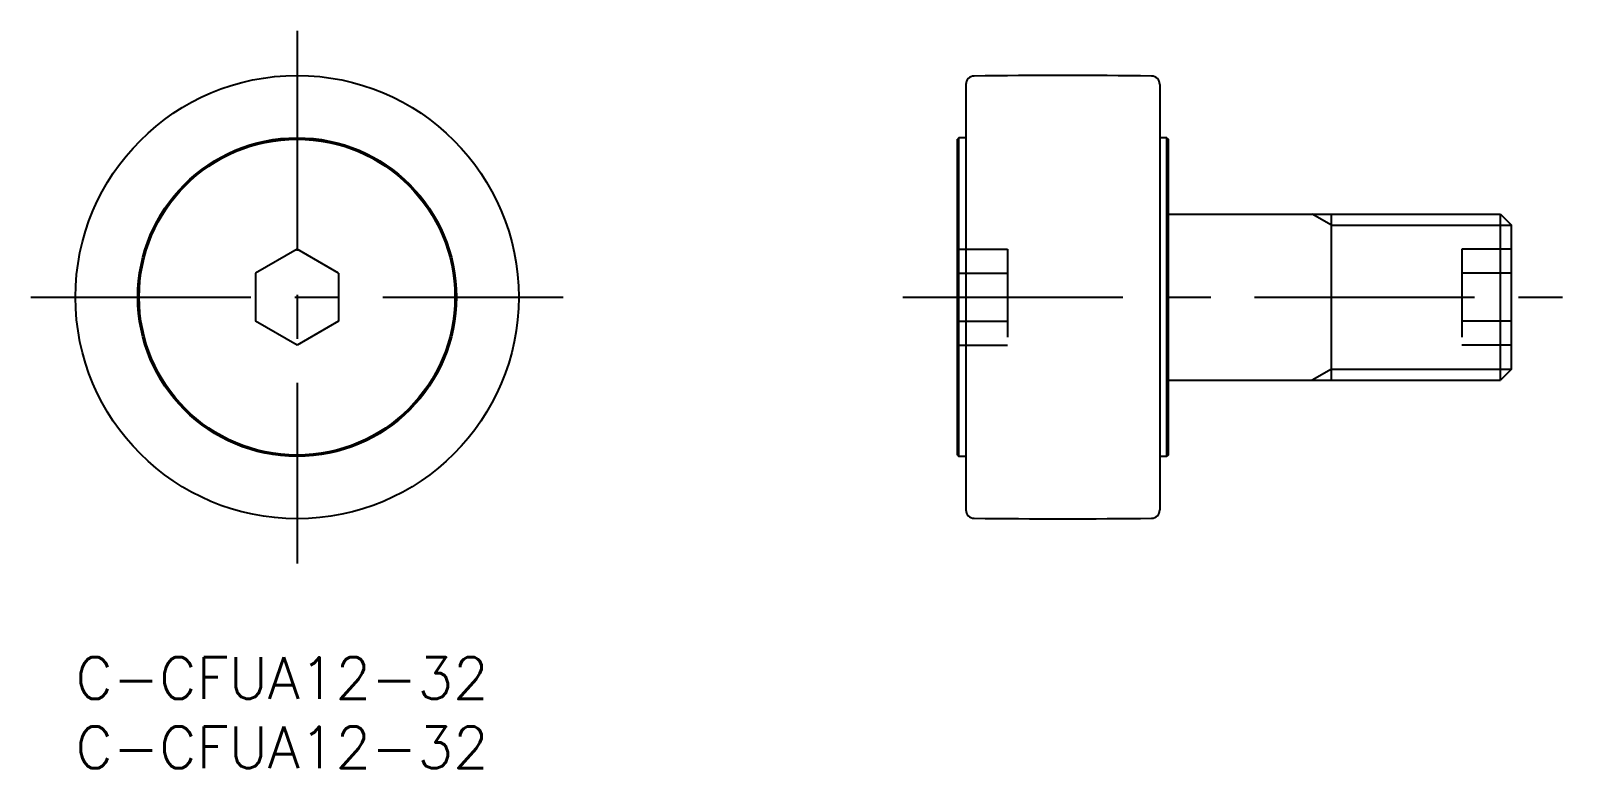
# Model space of a CAD drawing. Extents: x -3 to 108, y -8 to 45.
import ezdxf

# ---------------------------------------------------------------- set-up
doc = ezdxf.new("R2010")
doc.units = 0
doc.header["$LTSCALE"] = 0.5
doc.linetypes.add('CENTER', pattern=[50.8, 31.75, -6.35, 6.35, -6.35])
doc.linetypes.add('DASHED', pattern=[19.05, 12.7, -6.35])
for name, color, linetype in [('MSM_CENTER', 1, 'CENTER'), ('MSM_CONTINUOUS', 7, 'CONTINUOUS'), ('MSM_DASHED', 4, 'DASHED'), ('MSM_NARROW', 5, 'CONTINUOUS'), ('MSM_PART_NUMBER', 7, 'CONTINUOUS')]:
    doc.layers.add(name, color=color, linetype=linetype)
doc.styles.get("Standard").update_dxf_attribs({"font": 'txt.shx', "height": 3, "bigfont": 'bigfont.shx'})

# ---------------------------------------------------------------- blocks, each defined once
blk = doc.blocks.new('*U2')
at = {"layer": 'MSM_PART_NUMBER'}
blk.add_text('C-CFUA12-32', height=3, dxfattribs=at).set_placement((0, -3))
blk = doc.blocks.new('*U3')
at = {"layer": 'MSM_PART_NUMBER'}
blk.add_text('C-CFUA12-32', height=3, dxfattribs=at).set_placement((0, -8))

msp = doc.modelspace()

# ---------------------------------------------------------------- linework, layer by layer
at = {"layer": 'MSM_CENTER'}
for p, q in [((16, 45.22), (16, 6.78)), ((-3.22, 26), (35.22, 26)), ((59.73, 26), (108.12, 26))]:
    msp.add_line(p, q, dxfattribs=at)
at = {"layer": 'MSM_CONTINUOUS'}
for p, q in [((64.28, 41.36), (64.28, 10.64)), ((78.28, 41.36), (78.28, 10.64)), ((63.78, 37.5), (63.68, 37.4)), ((63.68, 14.6), (63.68, 37.4)), ((64.28, 37.5), (63.78, 37.5)), ((63.78, 14.5), (63.78, 37.5)), ((78.78, 37.5), (78.28, 37.5)), ((78.78, 37.5), (78.88, 37.4)), ((78.78, 14.5), (78.78, 37.5)), ((78.88, 37.4), (78.88, 14.6)), ((78.88, 32), (102.87, 32)), ((90.68, 20), (90.68, 32)), ((102.87, 20), (102.87, 32)), ((102.87, 32), (103.68, 31.19)), ((103.68, 20.81), (103.68, 31.19)), ((16, 29.46), (13, 27.73)), ((19, 27.73), (16, 29.46)), ((13, 27.73), (13, 24.27)), ((19, 27.73), (19, 24.27)), ((16, 22.54), (13, 24.27)), ((19, 24.27), (16, 22.54)), ((103.68, 20.81), (102.87, 20)), ((78.88, 20), (102.87, 20)), ((63.68, 14.6), (63.78, 14.5)), ((64.28, 14.5), (63.78, 14.5)), ((78.78, 14.5), (78.28, 14.5)), ((78.88, 14.6), (78.78, 14.5))]:
    msp.add_line(p, q, dxfattribs=at)
for radius in [16, 11.5, 11.4]:
    msp.add_circle((16, 26), radius, dxfattribs=at)
for centre, radius, start, end in [((64.88, 41.36), 0.6, 90.7343, 180), ((71.28, -458), 500, 89.2657, 90.7343), ((77.68, 41.36), 0.6, 0, 89.2657), ((64.88, 10.64), 0.6, 180, 269.2657), ((71.28, 510), 500, 269.2657, 270.7343), ((77.68, 10.64), 0.6, 270.7343, 0)]:
    msp.add_arc(centre, radius, start, end, dxfattribs=at)
at = {"layer": 'MSM_DASHED'}
for p, q in [((63.68, 29.46), (67.28, 29.46)), ((67.28, 29.46), (67.28, 22.54)), ((100.08, 29.46), (100.08, 22.54)), ((103.68, 29.46), (100.08, 29.46)), ((63.68, 27.73), (67.28, 27.73)), ((103.68, 27.73), (100.08, 27.73)), ((63.68, 24.27), (67.28, 24.27)), ((103.68, 24.27), (100.08, 24.27)), ((63.68, 22.54), (67.28, 22.54)), ((103.68, 22.54), (100.08, 22.54))]:
    msp.add_line(p, q, dxfattribs=at)
at = {"layer": 'MSM_NARROW'}
for p, q in [((90.68, 31.19), (89.28, 32)), ((90.68, 31.19), (103.68, 31.19)), ((90.68, 20.81), (89.28, 20)), ((90.68, 20.81), (103.68, 20.81))]:
    msp.add_line(p, q, dxfattribs=at)

# ---------------------------------------------------------------- block references
at = {"layer": 'MSM_CONTINUOUS'}
for name in ['*U2', '*U3']:
    msp.add_blockref(name, (0, 0), dxfattribs=at)

doc.saveas('drawing.dxf')
